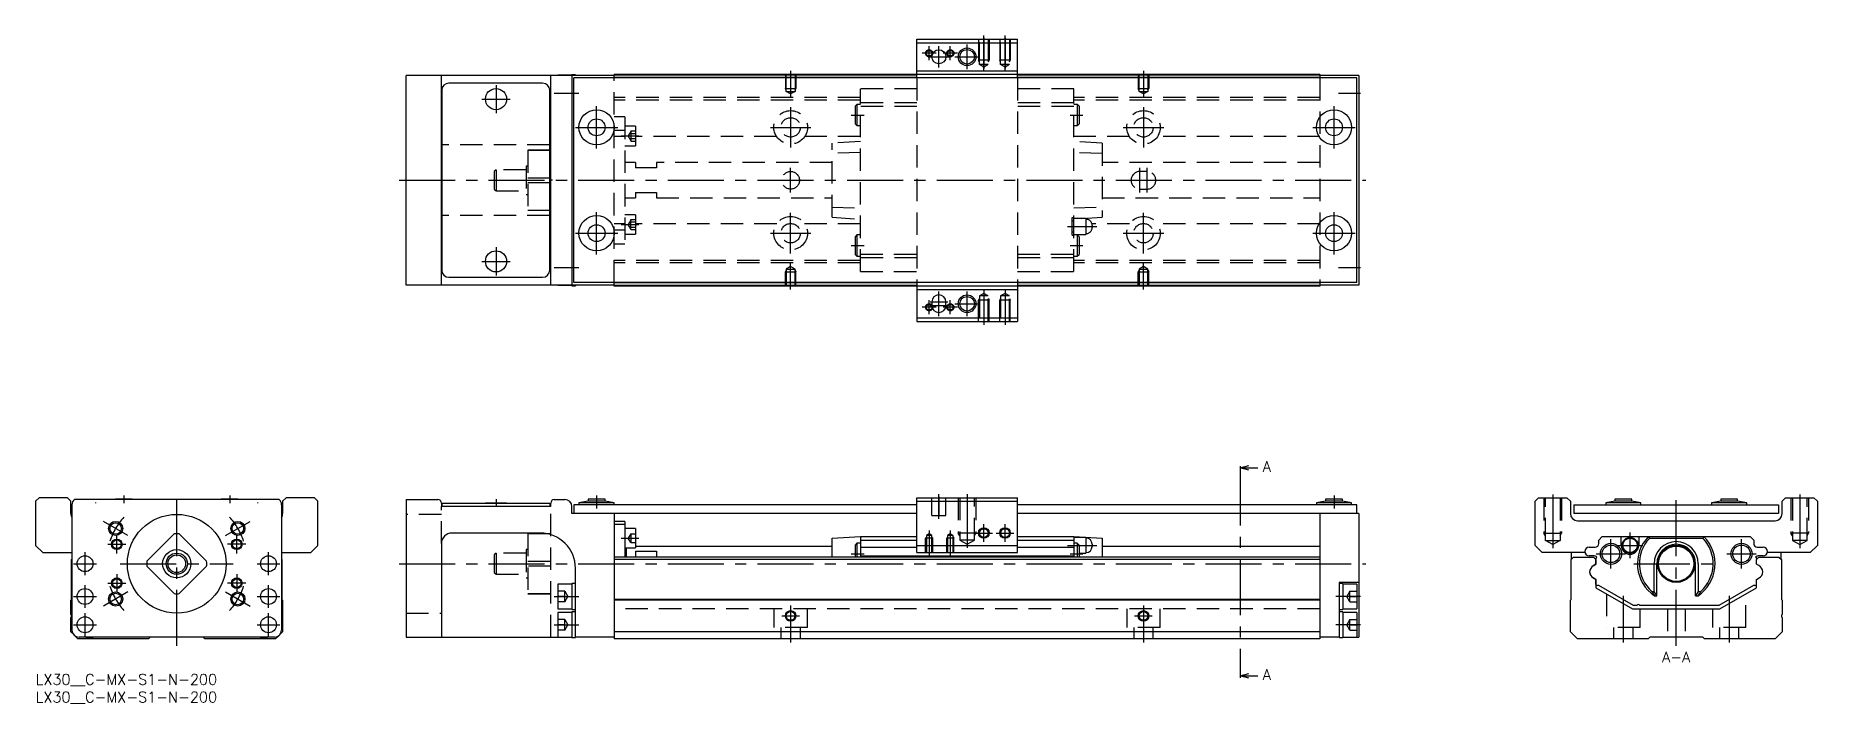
# Model space of a CAD drawing. Extents: x 0 to 505, y -8 to 181.
import ezdxf

# ---------------------------------------------------------------- set-up
doc = ezdxf.new("R2010")
doc.units = 0
doc.header["$LTSCALE"] = 0.5
doc.linetypes.add('CENTER', pattern=[50.8, 31.75, -6.35, 6.35, -6.35])
doc.linetypes.add('DASHED', pattern=[19.05, 12.7, -6.35])
for name, color, linetype in [('MSM_CENTER', 1, 'CENTER'), ('MSM_CONTINUOUS', 7, 'CONTINUOUS'), ('MSM_DASHED', 4, 'DASHED'), ('MSM_NARROW', 5, 'CONTINUOUS'), ('MSM_PART_NUMBER', 7, 'CONTINUOUS')]:
    doc.layers.add(name, color=color, linetype=linetype)
doc.styles.get("Standard").update_dxf_attribs({"font": 'txt.shx', "height": 3, "bigfont": 'bigfont.shx'})

# ---------------------------------------------------------------- blocks, each defined once
blk = doc.blocks.new('*U2')
at = {"layer": 'MSM_PART_NUMBER'}
blk.add_text('LX30__C-MX-S1-N-200', height=3, dxfattribs=at).set_placement((0, -3))
blk = doc.blocks.new('*U3')
at = {"layer": 'MSM_PART_NUMBER'}
blk.add_text('LX30__C-MX-S1-N-200', height=3, dxfattribs=at).set_placement((0, -8))

msp = doc.modelspace()

# ---------------------------------------------------------------- linework, layer by layer
at = {"layer": 'MSM_CENTER'}
for p, q in [((253.25, 174), (253.25, 178)), ((256, 172), (256, 178)), ((256, 172.9), (256, 177.1)), ((259.25, 174), (259.25, 178)), ((264, 171.5), (264, 178.5)), ((264, 172.37), (264, 177.62)), ((268.75, 171.09), (268.75, 181)), ((268.75, 180.4), (268.75, 171.69)), ((274.75, 171.09), (274.75, 181)), ((274.75, 180.4), (274.75, 171.69)), ((255.25, 176), (251.25, 176)), ((253, 175), (259, 175)), ((253.9, 175), (258.1, 175)), ((261.25, 176), (257.25, 176)), ((260.5, 175), (267.5, 175)), ((261.38, 175), (266.63, 175)), ((130.5, 167), (130.5, 159)), ((214, 171), (214, 163.49)), ((314, 171), (314, 163.49)), ((126.5, 163), (134.5, 163)), ((147, 164.7), (154, 164.7)), ((369.25, 164.7), (375.5, 164.7)), ((159, 149), (159, 161)), ((214, 160.75), (214, 149.25)), ((231.18, 158.5), (234.83, 158.5)), ((293.18, 158.5), (296.83, 158.5)), ((314, 160.75), (314, 149.25)), ((368, 149), (368, 161)), ((153, 155), (165, 155)), ((166, 152.55), (171, 152.55)), ((208.25, 155), (219.75, 155)), ((308.25, 155), (319.75, 155)), ((362, 155), (374, 155)), ((214, 136.5), (214, 143.5)), ((313, 136.5), (313, 143.5)), ((315, 136.5), (315, 143.5)), ((103, 140), (377, 140)), ((159, 119), (159, 131)), ((166, 127.44), (171, 127.44)), ((214, 119.25), (214, 130.75)), ((292.47, 126.9), (300.74, 126.9)), ((314, 119.25), (314, 130.75)), ((368, 119), (368, 131)), ((153, 125), (165, 125)), ((208.25, 125), (219.75, 125)), ((231.18, 121.5), (234.83, 121.5)), ((293.18, 121.5), (296.83, 121.5)), ((308.25, 125), (319.75, 125)), ((362, 125), (374, 125)), ((126.5, 117), (134.5, 117)), ((130.5, 121), (130.5, 113)), ((214, 109), (214, 116.51)), ((314, 109), (314, 116.51)), ((147, 115.3), (154, 115.3)), ((369.25, 115.3), (375.5, 115.3)), ((256, 101.5), (256, 108.5)), ((256, 102.4), (256, 107.6)), ((264, 101.5), (264, 108.5)), ((264, 102.37), (264, 107.62)), ((268.75, 108.91), (268.75, 99)), ((268.75, 108.31), (268.75, 99.6)), ((274.75, 108.91), (274.75, 99)), ((274.75, 108.31), (274.75, 99.6)), ((255.25, 104), (251.25, 104)), ((253.25, 102), (253.25, 106)), ((253.5, 105.5), (258.5, 105.5)), ((253.5, 104.5), (258.5, 104.5)), ((253.9, 105.5), (258.1, 105.5)), ((253.9, 104.5), (258.1, 104.5)), ((261.25, 104), (257.25, 104)), ((259.25, 102), (259.25, 106)), ((260.5, 105), (267.5, 105)), ((261.38, 105), (266.63, 105)), ((341.37, 58), (341.37, 0)), ((25, 50.6), (25, 48.5)), ((40, 8), (40, 51.5)), ((55, 50.6), (55, 48.5)), ((159, 50.6), (159, 47)), ((256, 44), (256, 51)), ((264, 51), (264, 35.81)), ((264, 50.66), (264, 36.15)), ((368, 50.6), (368, 47)), ((430, 50.93), (430, 35.74)), ((465, 8), (465, 51.5)), ((500, 50.93), (500, 35.74)), ((17, 48.61), (17, 48.49)), ((63, 48.49), (63, 48.61)), ((130.5, 49.6), (130.5, 47.49)), ((256, 50.25), (256, 44.75)), ((26.14, 39.3), (19.22, 43.3)), ((53.86, 39.3), (60.78, 43.3)), ((253.25, 40.76), (253.25, 33.5)), ((259.25, 40.76), (259.25, 33.5)), ((268.75, 37.5), (268.75, 42.5)), ((274.75, 37.5), (274.75, 42.5)), ((20.42, 36.8), (25.57, 36.8)), ((23, 34.22), (23, 39.38)), ((59.57, 36.8), (54.42, 36.8)), ((57, 34.22), (57, 39.38)), ((166, 38.55), (171, 38.55)), ((266.25, 40), (271.25, 40)), ((272.25, 40), (277.25, 40)), ((292.47, 36.5), (300.74, 36.5)), ((446.5, 29.95), (446.5, 38.25)), ((448.28, 36.5), (455.53, 36.5)), ((451.9, 32.88), (451.9, 40.13)), ((483.5, 29.95), (483.5, 38.25)), ((10.75, 31.3), (17.25, 31.3)), ((14, 28.05), (14, 34.55)), ((24, 31.3), (56, 31.3)), ((62.75, 31.3), (69.25, 31.3)), ((66, 28.05), (66, 34.55)), ((103, 31.3), (377, 31.3)), ((231.18, 34.1), (234.83, 34.1)), ((293.18, 34.1), (296.83, 34.1)), ((442.35, 34.1), (450.65, 34.1)), ((453, 31.3), (477, 31.3)), ((479.35, 34.1), (487.65, 34.1)), ((20.42, 25.8), (25.57, 25.8)), ((23, 28.38), (23, 23.23)), ((59.57, 25.8), (54.42, 25.8)), ((57, 28.38), (57, 23.23)), ((10.75, 22), (17.25, 22)), ((14, 18.75), (14, 25.25)), ((26.14, 23.3), (19.22, 19.3)), ((53.86, 23.3), (60.78, 19.3)), ((62.75, 22), (69.25, 22)), ((66, 18.75), (66, 25.25)), ((147, 22), (154, 22)), ((375.5, 22), (368.5, 22)), ((450, 22.18), (450, 9)), ((480, 22.18), (480, 9)), ((14, 10.75), (14, 17.25)), ((66, 10.75), (66, 17.25)), ((211.5, 16.5), (216.5, 16.5)), ((214, 19.5), (214, 9)), ((311.5, 16.5), (316.5, 16.5)), ((314, 19.5), (314, 9)), ((10.75, 14), (17.25, 14)), ((62.75, 14), (69.25, 14)), ((147, 14), (154, 14)), ((375.5, 14), (368.5, 14))]:
    msp.add_line(p, q, dxfattribs=at)
for start, end in [(138.5385, 161.4615), (18.5385, 41.4615), (198.5385, 221.4615), (318.5385, 341.4615)]:
    msp.add_arc((40, 31.3), 20, start, end, dxfattribs=at)
at = {"layer": 'MSM_CONTINUOUS'}
for p, q in [((249.75, 169), (249.75, 180)), ((249.75, 180), (278.25, 180)), ((249.75, 179), (278.25, 179)), ((278.25, 169), (278.25, 180)), ((105, 110.3), (105, 169.7)), ((164, 169.7), (105, 169.7)), ((115, 110.3), (115, 169.7)), ((143.7, 167.5), (117.1, 167.5)), ((146, 110.3), (146, 169.7)), ((148, 169.75), (148, 169.7)), ((152, 169.75), (148, 169.75)), ((153, 169.9), (152, 169.9)), ((152, 169.9), (152, 110.1)), ((152.5, 111), (152.5, 169)), ((374.5, 169), (152.5, 169)), ((153, 169.9), (153, 169.7)), ((164, 169), (164, 170)), ((364, 170), (164, 170)), ((249.75, 169.8), (164, 169.8)), ((249.75, 169.1), (164, 169.1)), ((249.75, 171), (278.25, 171)), ((364, 169.8), (278.25, 169.8)), ((364, 169.1), (278.25, 169.1)), ((364, 170), (364, 169)), ((375, 169.7), (364, 169.7)), ((374.5, 111), (374.5, 169)), ((375, 169.7), (375, 110.3)), ((115.1, 165.5), (115.1, 114.5)), ((145.7, 114.5), (145.7, 165.5)), ((115, 158.2), (115.1, 158.2)), ((145.7, 158.2), (146, 158.2)), ((115.1, 150), (115, 150)), ((146, 150), (145.7, 150)), ((146, 148.5), (145.7, 148.5)), ((146, 148.47), (145.7, 148.47)), ((145.7, 140.72), (146, 140.72)), ((146, 139.28), (145.7, 139.28)), ((146, 131.53), (145.7, 131.53)), ((146, 131.5), (145.7, 131.5)), ((115.1, 130), (115, 130)), ((146, 130), (145.7, 130)), ((115.1, 121.8), (115, 121.8)), ((146, 121.8), (145.7, 121.8)), ((117.1, 112.5), (143.7, 112.5)), ((164, 110.3), (105, 110.3)), ((148, 110.3), (148, 110.25)), ((148, 110.25), (152, 110.25)), ((152, 110.1), (153, 110.1)), ((374.5, 111), (152.5, 111)), ((153, 110.3), (153, 110.1)), ((164, 110), (164, 111)), ((249.75, 110.9), (164, 110.9)), ((249.75, 110.2), (164, 110.2)), ((364, 110), (164, 110)), ((249.75, 111), (249.75, 100)), ((249.75, 109), (278.25, 109)), ((278.25, 111), (278.25, 100)), ((364, 110.9), (278.25, 110.9)), ((364, 110.2), (278.25, 110.2)), ((364, 111), (364, 110)), ((375, 110.3), (364, 110.3)), ((254, 105.5), (254, 104.5)), ((258, 104.5), (258, 105.5)), ((249.75, 101), (278.25, 101)), ((249.75, 100), (278.25, 100)), ((341.37, 58.5), (343.87, 59.17)), ((341.37, 59), (341.37, 58)), ((343.87, 57.83), (341.37, 58.5)), ((341.37, 58.5), (346.38, 58.5)), ((1, 50), (0, 49)), ((0, 49), (0, 36.5)), ((9, 50), (1, 50)), ((10, 49), (9, 50)), ((10, 45.5), (10, 49)), ((10.3, 48), (10.3, 12.5)), ((69.02, 49.5), (10.98, 49.5)), ((22.6, 49.6), (22.6, 49.5)), ((27.4, 49.6), (22.6, 49.6)), ((27.4, 49.5), (27.4, 49.6)), ((52.6, 49.6), (52.6, 49.5)), ((57.4, 49.6), (52.6, 49.6)), ((57.4, 49.5), (57.4, 49.6)), ((69.7, 48), (69.7, 12.5)), ((71, 50), (70, 49)), ((70, 49), (70, 45.5)), ((79, 50), (71, 50)), ((80, 49), (79, 50)), ((80, 36.5), (80, 49)), ((105, 49.5), (105, 10.5)), ((105, 49.5), (114, 49.5)), ((115, 48.5), (115, 47.5)), ((146, 47.5), (115, 47.5)), ((115.1, 48.5), (115.1, 47.5)), ((115.1, 48.5), (145.7, 48.5)), ((127.5, 48.6), (133.5, 48.6)), ((127.5, 48.6), (127.5, 48.5)), ((133.5, 48.5), (133.5, 48.6)), ((145.7, 48.5), (145.7, 47.5)), ((146, 47.5), (146, 48.5)), ((147, 49.5), (150, 49.5)), ((152, 45.5), (152, 47.5)), ((249.75, 45.5), (152, 45.5)), ((152.5, 48), (152.5, 45.5)), ((249.75, 48), (152.5, 48)), ((156.6, 49), (154, 48.6)), ((154, 48.6), (154, 48)), ((164, 48.6), (154, 48.6)), ((156.6, 49.6), (156.6, 49)), ((161.4, 49.6), (156.6, 49.6)), ((161.4, 49), (156.6, 49)), ((161.4, 49), (161.4, 49.6)), ((164, 48.6), (161.4, 49)), ((164, 48), (164, 48.6)), ((164, 45.5), (164, 10)), ((249.75, 50), (278.25, 50)), ((249.75, 34.5), (249.75, 50)), ((249.75, 49), (278.25, 49)), ((278.25, 34.5), (278.25, 50)), ((374.5, 48), (278.25, 48)), ((375, 45.5), (278.25, 45.5)), ((365.6, 49), (363, 48.6)), ((363, 48.6), (363, 48)), ((373, 48.6), (363, 48.6)), ((364, 45.5), (364, 10)), ((365.6, 49.6), (365.6, 49)), ((370.4, 49.6), (365.6, 49.6)), ((370.4, 49), (365.6, 49)), ((370.4, 49), (370.4, 49.6)), ((373, 48.6), (370.4, 49)), ((373, 48), (373, 48.6)), ((374.5, 45.5), (374.5, 48)), ((375, 45.5), (375, 10.5)), ((425, 49), (426, 50)), ((425, 36.5), (425, 49)), ((426, 50), (434, 50)), ((434, 50), (435, 49)), ((435, 49), (435, 45.5)), ((436, 48), (494, 48)), ((436, 48), (436, 45.5)), ((494, 45.5), (436, 45.5)), ((447.6, 49), (445, 48.6)), ((445, 48.6), (445, 48)), ((455, 48.6), (445, 48.6)), ((452.4, 49.6), (447.6, 49.6)), ((447.6, 49.6), (447.6, 49)), ((452.4, 49), (447.6, 49)), ((452.4, 49), (452.4, 49.6)), ((455, 48.6), (452.4, 49)), ((455, 48), (455, 48.6)), ((477.6, 49), (475, 48.6)), ((485, 48.6), (475, 48.6)), ((475, 48.6), (475, 48)), ((482.4, 49.6), (477.6, 49.6)), ((477.6, 49.6), (477.6, 49)), ((482.4, 49), (477.6, 49)), ((482.4, 49), (482.4, 49.6)), ((485, 48.6), (482.4, 49)), ((485, 48), (485, 48.6)), ((494, 48), (494, 45.5)), ((495, 49), (496, 50)), ((495, 45.5), (495, 49)), ((496, 50), (504, 50)), ((504, 50), (505, 49)), ((505, 49), (505, 36.5)), ((167, 43.3), (164, 43.3)), ((167, 42.45), (164, 42.45)), ((167, 43.3), (167, 33.2)), ((170, 41.3), (167, 41.3)), ((170, 41.3), (170, 35.8)), ((437, 43.5), (493, 43.5)), ((0, 36.5), (2, 34.5)), ((39.28, 39.77), (31.53, 32.02)), ((48.47, 32.02), (40.72, 39.77)), ((78, 34.5), (80, 36.5)), ((115, 37), (115, 10.5)), ((143, 40), (118, 40)), ((167, 35.8), (170, 35.8)), ((167.5, 33.2), (167.5, 35.8)), ((170, 36.3), (225.75, 36.3)), ((225.75, 38.5), (233.75, 39)), ((225.75, 33.2), (225.75, 38.5)), ((232.75, 37.1), (232.25, 36.6)), ((232.25, 36.6), (232.25, 33.2)), ((233.75, 37.1), (232.75, 37.1)), ((232.75, 37.1), (232.75, 33.2)), ((233.75, 39), (249.75, 39)), ((233.75, 39), (233.75, 33.2)), ((233.75, 38), (249.75, 38)), ((233.75, 36), (249.75, 36)), ((249.75, 36.5), (278.25, 36.5)), ((278.25, 39), (294.25, 39)), ((278.25, 38), (294.25, 38)), ((278.25, 36), (294.25, 36)), ((294.25, 39), (302.25, 38.5)), ((294.25, 39), (294.25, 33.2)), ((297.7, 38.75), (294.25, 38.75)), ((295.25, 37.1), (294.25, 37.1)), ((295.75, 36.6), (295.25, 37.1)), ((295.25, 37.1), (295.25, 33.2)), ((295.75, 36.6), (295.75, 33.2)), ((297.7, 38.75), (297.7, 34.25)), ((299.45, 36.8), (299.45, 36.2)), ((302.25, 38.5), (302.25, 33.2)), ((302.25, 36.3), (364, 36.3)), ((427, 34.5), (425, 36.5)), ((440.35, 36), (442.05, 36)), ((443.05, 38), (444.05, 39)), ((443.05, 37), (443.05, 38)), ((444.05, 39), (485.95, 39)), ((449.4, 36.5), (449.4, 39)), ((454.4, 39), (454.4, 36.5)), ((457.14, 39), (457.4, 38.5)), ((457.4, 38.5), (472.6, 38.5)), ((472.6, 38.5), (472.86, 39)), ((485.95, 39), (486.95, 38)), ((486.95, 38), (486.95, 37)), ((487.95, 36), (489.65, 36)), ((505, 36.5), (503, 34.5)), ((2, 34.5), (10.3, 34.5)), ((10.2, 32.5), (10.3, 32.6)), ((10.2, 21.2), (10.2, 32.5)), ((31.53, 30.58), (39.28, 22.83)), ((40.72, 22.83), (48.47, 30.58)), ((69.7, 34.5), (78, 34.5)), ((69.7, 32.6), (69.8, 32.5)), ((69.8, 32.5), (69.8, 21.2)), ((364, 33.2), (164, 33.2)), ((364, 32.5), (164, 32.5)), ((170, 34.87), (176, 34.87)), ((170, 34.87), (170, 33.2)), ((176, 34.87), (176, 33.2)), ((233.75, 33.5), (294.25, 33.5)), ((249.75, 34.5), (278.25, 34.5)), ((295.75, 34.25), (297.7, 34.25)), ((439.13, 34.5), (427, 34.5)), ((435.2, 32.5), (435.9, 33.2)), ((435.2, 21.2), (435.2, 32.5)), ((435.3, 32.6), (435.3, 34.5)), ((435.9, 33.2), (441.55, 33.2)), ((441.75, 33.5), (440.35, 33.5)), ((442.25, 31.15), (441.5, 30.72)), ((441.55, 33.2), (442.25, 32.5)), ((441.55, 33.2), (442.25, 32.5)), ((441.6, 30.78), (442.25, 31.15)), ((442.2, 32.55), (442.2, 32.7)), ((442.25, 32.5), (442.2, 32.55)), ((442.25, 31.15), (442.25, 32.5)), ((442.25, 32.5), (442.25, 31.15)), ((458.74, 23.45), (458.74, 31.3)), ((459.5, 22.2), (459.5, 31.3)), ((470.5, 22.2), (470.5, 31.3)), ((471.26, 31.3), (471.26, 23.45)), ((487.75, 32.5), (488.45, 33.2)), ((487.75, 32.5), (488.45, 33.2)), ((487.75, 31.15), (487.75, 32.5)), ((488.4, 30.78), (487.75, 31.15)), ((487.8, 32.7), (487.8, 32.55)), ((489.65, 33.5), (488.25, 33.5)), ((488.4, 30.78), (488.49, 30.73)), ((488.45, 33.2), (494.1, 33.2)), ((503, 34.5), (490.87, 34.5)), ((494.1, 33.2), (494.8, 32.5)), ((494.7, 32.6), (494.7, 34.5)), ((494.8, 32.5), (494.8, 21.2)), ((152, 25.5), (148, 25.5)), ((148, 25.5), (148, 18.5)), ((153, 25.65), (152, 25.65)), ((152, 25.65), (152, 18.35)), ((153, 10.35), (153, 30)), ((375, 26), (369.5, 26)), ((369.5, 26), (369.5, 10.35)), ((370.5, 25.65), (369.5, 25.65)), ((370.5, 25.65), (370.5, 18.35)), ((374.5, 25.5), (370.5, 25.5)), ((374.5, 25.5), (374.5, 18.5)), ((442.25, 26.85), (441.5, 27.28)), ((441.6, 27.22), (442.25, 26.85)), ((442.25, 25.45), (442.25, 26.85)), ((442.25, 26.85), (442.25, 24.5)), ((487.75, 26.85), (488.5, 27.28)), ((487.75, 24.5), (487.75, 26.85)), ((10, 21), (10.2, 21.2)), ((10, 16.9), (10, 21)), ((69.8, 21.2), (70, 21)), ((70, 21), (70, 12)), ((364, 21.2), (164, 21.2)), ((364, 21), (164, 21)), ((435, 21), (435.2, 21.2)), ((435, 12), (435, 21)), ((442.25, 24.5), (452.64, 18.5)), ((443.1, 25.16), (442.7, 25.16)), ((452.91, 19.5), (443.1, 25.16)), ((458.07, 23.45), (458.74, 23.45)), ((459.5, 22.2), (458.74, 23.45)), ((458.82, 22.2), (459.5, 22.2)), ((471.26, 23.45), (470.5, 22.2)), ((470.5, 22.2), (471.18, 22.2)), ((471.26, 23.45), (471.93, 23.45)), ((486.9, 25.16), (477.09, 19.5)), ((477.36, 18.5), (487.75, 24.5)), ((487.3, 25.16), (486.9, 25.16)), ((494.8, 21.2), (495, 21)), ((495, 21), (495, 16.9)), ((10, 12), (10, 16.1)), ((148, 18.5), (152, 18.5)), ((152, 17.5), (148, 17.5)), ((148, 17.5), (148, 10.5)), ((152, 18.35), (153, 18.35)), ((153, 17.65), (152, 17.65)), ((152, 17.65), (152, 10.35)), ((369.5, 18.35), (370.5, 18.35)), ((370.5, 17.65), (369.5, 17.65)), ((370.5, 18.5), (374.5, 18.5)), ((370.5, 17.65), (370.5, 10.35)), ((374.5, 17.5), (370.5, 17.5)), ((374.5, 17.5), (374.5, 10.5)), ((452.64, 18.5), (477.36, 18.5)), ((453.85, 19.5), (452.91, 19.5)), ((477.09, 19.5), (454.65, 19.5)), ((495, 16.1), (495, 12)), ((10.7, 11.3), (10, 12)), ((12, 10), (11.1, 10.9)), ((67.7, 10.5), (12.3, 10.5)), ((32.5, 10.5), (32, 10)), ((48, 10), (47.5, 10.5)), ((68.9, 10.9), (68, 10)), ((70, 12), (69.3, 11.3)), ((105, 10.5), (152, 10.5)), ((152, 10.35), (153, 10.35)), ((164, 10.5), (153, 10.5)), ((364, 12), (164, 12)), ((369.5, 10.5), (364, 10.5)), ((369.5, 10.35), (370.5, 10.35)), ((370.5, 10.5), (375, 10.5)), ((437, 10), (435, 12)), ((457.5, 10.5), (457, 10)), ((472.5, 10.5), (457.5, 10.5)), ((473, 10), (472.5, 10.5)), ((495, 12), (493, 10)), ((32, 10), (12, 10)), ((68, 10), (48, 10)), ((364, 10), (164, 10)), ((457, 10), (437, 10)), ((493, 10), (473, 10)), ((341.37, -0.5), (343.87, 0.17)), ((341.37, 0), (341.37, -1)), ((343.87, -1.17), (341.37, -0.5)), ((341.37, -0.5), (346.38, -0.5))]:
    msp.add_line(p, q, dxfattribs=at)
for centre, radius in [((256, 175), 2), ((264, 175), 2.07), ((130.5, 163), 3), ((159, 155), 5), ((159, 155), 2.4), ((368, 155), 5), ((368, 155), 2.4), ((159, 125), 5), ((159, 125), 2.4), ((368, 125), 5), ((368, 125), 2.4), ((130.5, 117), 3), ((264, 105), 2.07), ((22.68, 41.3), 1.62), ((40, 31.3), 14), ((57.32, 41.3), 1.62), ((268.75, 40), 1.23), ((274.75, 40), 1.23), ((23, 36.8), 1.23), ((57, 36.8), 1.23), ((446.5, 34.1), 3), ((446.5, 34.1), 2.5), ((451.9, 36.5), 2.25), ((451.9, 36.5), 2.05), ((465, 31.3), 5.3), ((465, 31.3), 5), ((483.5, 34.1), 3), ((483.5, 34.1), 2.5), ((14, 31.3), 2.25), ((40, 31.3), 4), ((40, 31.3), 3), ((40, 31.3), 2.5), ((66, 31.3), 2.25), ((23, 25.8), 1.23), ((57, 25.8), 1.23), ((14, 22), 2.25), ((22.68, 21.3), 1.62), ((57.32, 21.3), 1.62), ((66, 22), 2.25), ((14, 14), 2.25), ((66, 14), 2.25), ((214, 16.5), 1.23), ((314, 16.5), 1.23)]:
    msp.add_circle(centre, radius, dxfattribs=at)
for centre, radius, start, end in [((117.1, 165.5), 2, 90, 180), ((143.7, 165.5), 2, 0, 90), ((117.1, 114.5), 2, 180, 270), ((143.7, 114.5), 2, 270, 0), ((256, 105.5), 2, 0, 180), ((256, 104.5), 2, 180, 0), ((12, 45.5), 2, 180, 211.7883), ((12.3, 48), 2, 131.4096, 180), ((67.7, 48), 2, 0, 48.5904), ((68, 45.5), 2, 328.2117, 0), ((114, 48.5), 1, 0, 90), ((147, 48.5), 1, 90, 180), ((150, 47.5), 2, 0, 90), ((437, 45.5), 2, 180, 270), ((493, 45.5), 2, 270, 0), ((40, 31.3), 8.5, 85.1192, 94.8808), ((118, 37), 3, 90, 180), ((143, 30), 10, 0, 90), ((297.7, 36.8), 1.75, 0, 90), ((297.7, 36.2), 1.75, 270, 0), ((440.35, 34.75), 1.25, 90, 270), ((442.05, 37), 1, 270, 0), ((451.9, 36.5), 2.5, 180, 0), ((465, 31.3), 11, 135.573, 235.8196), ((465, 31.3), 10.47, 136.5713, 228.5552), ((465, 31.3), 6.26, 0, 180), ((465, 31.3), 5.5, 0, 180), ((465, 31.3), 11, 304.1804, 44.427), ((465, 31.3), 10.47, 311.4448, 43.4287), ((487.95, 37), 1, 180, 270), ((489.65, 34.75), 1.25, 270, 90), ((40, 31.3), 8.5, 175.1192, 184.8808), ((40, 31.3), 8.5, 355.1192, 4.8808), ((442.65, 28.85), 2.2, 121.4553, 176.019), ((442.65, 28.85), 2.2, 121.3887, 134.5331), ((441.75, 32.5), 1, 41.234, 90), ((442.7, 32.7), 0.5, 113.3254, 180), ((488.25, 32.5), 1, 90, 138.766), ((487.3, 32.7), 0.5, 0, 66.6746), ((487.35, 28.85), 2.2, 3.981, 61.4552), ((442.65, 29.15), 2.2, 183.981, 238.5447), ((442.65, 29.15), 2.2, 183.981, 241.4552), ((442.7, 25.66), 0.5, 205.8419, 270), ((487.3, 25.66), 0.5, 270, 334.1581), ((487.35, 29.15), 2.2, 301.4553, 356.019), ((40, 31.3), 8.5, 265.1192, 274.8808), ((466, 27.35), 8.83, 206.1475, 215.6253), ((464, 27.35), 8.84, 324.3755, 333.8517), ((9.7, 16.5), 0.5, 306.8699, 53.1301), ((454.25, 19.2), 0.5, 36.8699, 143.1301), ((495.3, 16.5), 0.5, 126.8699, 233.1301), ((12.3, 12.5), 2, 180, 270), ((15.3, 14), 3.65, 253.517, 286.483), ((64.7, 14), 3.65, 253.517, 286.483), ((67.7, 12.5), 2, 270, 0)]:
    msp.add_arc(centre, radius, start, end, dxfattribs=at)
at = {"layer": 'MSM_DASHED'}
for p, q in [((267.25, 180), (267.25, 174)), ((267.52, 172.8), (267.52, 180)), ((269.98, 180), (269.98, 172.8)), ((270.25, 180), (270.25, 174)), ((273.25, 180), (273.25, 174)), ((273.52, 172.8), (273.52, 180)), ((275.98, 180), (275.98, 172.8)), ((276.25, 180), (276.25, 174)), ((270.25, 174), (267.25, 174)), ((267.52, 173.53), (267.25, 174)), ((269.98, 172.8), (267.52, 172.8)), ((268.75, 172.09), (267.52, 172.8)), ((269.98, 172.8), (268.75, 172.09)), ((269.98, 173.53), (270.25, 174)), ((276.25, 174), (273.25, 174)), ((273.52, 173.53), (273.25, 174)), ((275.98, 172.8), (273.52, 172.8)), ((274.75, 172.09), (273.52, 172.8)), ((275.98, 172.8), (274.75, 172.09)), ((275.98, 173.53), (276.25, 174)), ((164, 111), (164, 169)), ((212.5, 170), (212.5, 166)), ((212.77, 165.2), (212.77, 170)), ((215.23, 170), (215.23, 165.2)), ((215.5, 170), (215.5, 166)), ((249.75, 169), (249.75, 111)), ((278.25, 169), (278.25, 111)), ((312.5, 170), (312.5, 166)), ((312.77, 165.2), (312.77, 170)), ((315.23, 170), (315.23, 165.2)), ((315.5, 170), (315.5, 166)), ((364, 169), (364, 111)), ((233.75, 163.45), (164, 163.45)), ((233.75, 162.75), (164, 162.75)), ((212.77, 165.53), (212.5, 166)), ((212.5, 166), (215.5, 166)), ((212.77, 165.2), (215.23, 165.2)), ((214, 164.49), (212.77, 165.2)), ((215.23, 165.2), (214, 164.49)), ((215.23, 165.53), (215.5, 166)), ((249.75, 165.9), (233.75, 165.9)), ((233.75, 114.1), (233.75, 165.9)), ((249.75, 161.95), (233.75, 161.95)), ((294.25, 165.9), (278.25, 165.9)), ((294.25, 161.95), (278.25, 161.95)), ((294.25, 114.1), (294.25, 165.9)), ((364, 163.45), (294.25, 163.45)), ((364, 162.75), (294.25, 162.75)), ((312.77, 165.53), (312.5, 166)), ((312.5, 166), (315.5, 166)), ((312.77, 165.2), (315.23, 165.2)), ((314, 164.49), (312.77, 165.2)), ((315.23, 165.2), (314, 164.49)), ((315.23, 165.53), (315.5, 166)), ((167, 158), (164, 158)), ((167, 158), (167, 122)), ((232.75, 161.5), (232.25, 161)), ((232.25, 161), (232.25, 156)), ((233.75, 161.5), (232.75, 161.5)), ((232.75, 161.5), (232.75, 155.5)), ((249.75, 160.95), (233.75, 160.95)), ((294.25, 160.95), (278.25, 160.95)), ((295.25, 161.5), (294.25, 161.5)), ((295.75, 161), (295.25, 161.5)), ((295.25, 161.5), (295.25, 155.5)), ((295.75, 161), (295.75, 156)), ((167, 154.13), (164, 154.13)), ((167, 152.38), (164, 152.38)), ((170, 155.3), (167, 155.3)), ((168.7, 153.8), (167.98, 152.55)), ((168.7, 151.3), (167.98, 152.55)), ((168.7, 154), (170, 154)), ((168.7, 154), (168.7, 151.11)), ((168.7, 153.28), (170, 153.28)), ((168.7, 151.83), (170, 151.83)), ((170, 155.3), (170, 149.8)), ((210.05, 152.36), (170, 152.36)), ((233.75, 152.36), (217.95, 152.36)), ((232.25, 156), (232.75, 155.5)), ((232.75, 155.5), (233.75, 155.5)), ((294.25, 155.5), (295.25, 155.5)), ((310.05, 152.36), (294.25, 152.36)), ((295.25, 155.5), (295.75, 156)), ((364, 152.36), (317.95, 152.36)), ((145.7, 150), (115.1, 150)), ((139.5, 148.5), (139.5, 131.5)), ((145.7, 148.5), (139.5, 148.5)), ((145.7, 148.47), (139.5, 148.47)), ((167, 149.8), (170, 149.8)), ((168.7, 151.11), (170, 151.11)), ((233.75, 151), (225.75, 150.47)), ((225.75, 129.53), (225.75, 150.47)), ((233.75, 147.86), (225.75, 147.6)), ((302.25, 150.47), (294.25, 151)), ((302.25, 147.6), (294.25, 147.86)), ((302.25, 150.47), (302.25, 129.53)), ((130.5, 143), (130, 142.5)), ((130, 142.5), (130, 137.5)), ((130.5, 143), (130.5, 137)), ((139, 143), (130.5, 143)), ((139, 144), (139, 136)), ((139.5, 144), (139, 144)), ((170, 145), (167, 145)), ((170, 145), (170, 143.5)), ((176, 143.5), (170, 143.5)), ((176, 145), (176, 143.5)), ((225.75, 145), (176, 145)), ((364, 145), (302.25, 145)), ((315, 142.5), (313, 142.5)), ((130, 137.5), (130.5, 137)), ((130.5, 137), (139, 137)), ((139.5, 140.72), (145.7, 140.72)), ((145.7, 139.28), (139.5, 139.28)), ((146.5, 140), (146, 140)), ((170, 136.5), (176, 136.5)), ((170, 136.5), (170, 135)), ((176, 136.5), (176, 135)), ((313, 137.5), (315, 137.5)), ((139, 136), (139.5, 136)), ((139.5, 131.53), (145.7, 131.53)), ((139.5, 131.5), (145.7, 131.5)), ((167, 135), (170, 135)), ((176, 135), (225.75, 135)), ((225.75, 132.4), (233.75, 132.14)), ((294.25, 132.14), (302.25, 132.4)), ((302.25, 135), (364, 135)), ((145.7, 130), (115.1, 130)), ((167, 127.62), (164, 127.62)), ((170, 130.19), (167, 130.19)), ((168.7, 128.69), (167.98, 127.44)), ((168.7, 126.19), (167.98, 127.44)), ((168.7, 128.89), (170, 128.89)), ((168.7, 126), (168.7, 128.89)), ((168.7, 128.17), (170, 128.17)), ((168.7, 126.72), (170, 126.72)), ((170, 130.19), (170, 124.69)), ((210.05, 127.64), (170, 127.64)), ((233.75, 127.64), (217.95, 127.64)), ((225.75, 129.53), (233.75, 129)), ((293.75, 129.4), (294.25, 129.4)), ((293.75, 124.4), (293.75, 129.4)), ((294.25, 128.4), (293.75, 128.4)), ((297.7, 129.15), (294.25, 129.15)), ((296.51, 129.15), (302.25, 129.53)), ((297.7, 129.15), (297.7, 124.65)), ((310.05, 127.64), (299.39, 127.64)), ((299.45, 127.2), (299.45, 126.6)), ((364, 127.64), (317.95, 127.64)), ((167, 125.87), (164, 125.87)), ((164, 122), (167, 122)), ((167, 124.69), (170, 124.69)), ((168.7, 126), (170, 126)), ((232.75, 124.5), (232.25, 124)), ((232.25, 124), (232.25, 119)), ((232.75, 124.5), (232.75, 118.5)), ((233.75, 124.5), (232.75, 124.5)), ((293.75, 125.4), (294.25, 125.4)), ((293.75, 124.4), (294.25, 124.4)), ((294.25, 124.65), (297.7, 124.65)), ((295.25, 124.5), (294.25, 124.5)), ((295.25, 124.5), (295.25, 118.5)), ((295.75, 124), (295.25, 124.5)), ((295.75, 124), (295.75, 119)), ((233.75, 117.25), (164, 117.25)), ((233.75, 116.55), (164, 116.55)), ((232.25, 119), (232.75, 118.5)), ((232.75, 118.5), (233.75, 118.5)), ((233.75, 119.05), (249.75, 119.05)), ((249.75, 118.05), (233.75, 118.05)), ((278.25, 119.05), (294.25, 119.05)), ((294.25, 118.05), (278.25, 118.05)), ((294.25, 118.5), (295.25, 118.5)), ((364, 117.25), (294.25, 117.25)), ((364, 116.55), (294.25, 116.55)), ((295.25, 118.5), (295.75, 119)), ((212.77, 114.47), (212.5, 114)), ((212.5, 110), (212.5, 114)), ((212.5, 114), (215.5, 114)), ((214, 115.51), (212.77, 114.8)), ((212.77, 114.8), (212.77, 110)), ((212.77, 114.8), (215.23, 114.8)), ((215.23, 114.8), (214, 115.51)), ((215.23, 110), (215.23, 114.8)), ((215.23, 114.47), (215.5, 114)), ((215.5, 110), (215.5, 114)), ((233.75, 114.1), (249.75, 114.1)), ((278.25, 114.1), (294.25, 114.1)), ((312.77, 114.47), (312.5, 114)), ((312.5, 110), (312.5, 114)), ((312.5, 114), (315.5, 114)), ((314, 115.51), (312.77, 114.8)), ((312.77, 114.8), (312.77, 110)), ((312.77, 114.8), (315.23, 114.8)), ((315.23, 114.8), (314, 115.51)), ((315.23, 110), (315.23, 114.8)), ((315.23, 114.47), (315.5, 114)), ((315.5, 110), (315.5, 114)), ((267.52, 106.47), (267.25, 106)), ((268.75, 107.91), (267.52, 107.2)), ((269.98, 107.2), (267.52, 107.2)), ((267.52, 107.2), (267.52, 100)), ((269.98, 107.2), (268.75, 107.91)), ((269.98, 100), (269.98, 107.2)), ((269.98, 106.47), (270.25, 106)), ((273.52, 106.47), (273.25, 106)), ((274.75, 107.91), (273.52, 107.2)), ((275.98, 107.2), (273.52, 107.2)), ((273.52, 107.2), (273.52, 100)), ((275.98, 107.2), (274.75, 107.91)), ((275.98, 100), (275.98, 107.2)), ((275.98, 106.47), (276.25, 106)), ((270.25, 106), (267.25, 106)), ((267.25, 100), (267.25, 106)), ((270.25, 100), (270.25, 106)), ((276.25, 106), (273.25, 106)), ((273.25, 100), (273.25, 106)), ((276.25, 100), (276.25, 106)), ((115, 37), (115, 47.5)), ((146, 10.5), (146, 47.5)), ((254, 45), (254, 50)), ((258, 45), (258, 50)), ((261.5, 50), (261.5, 40)), ((261.93, 50), (261.93, 38)), ((266.07, 38), (266.07, 50)), ((266.5, 50), (266.5, 40)), ((427.5, 49.93), (427.5, 39.93)), ((427.93, 37.93), (427.93, 49.93)), ((432.07, 49.93), (432.07, 37.93)), ((432.5, 49.93), (432.5, 39.93)), ((497.5, 49.93), (497.5, 39.93)), ((497.93, 49.93), (497.93, 37.93)), ((502.07, 37.93), (502.07, 49.93)), ((502.5, 49.93), (502.5, 39.93)), ((115, 45.3), (105, 45.3)), ((254, 45), (258, 45)), ((139.5, 39.8), (139.5, 22.8)), ((146, 39.8), (139.5, 39.8)), ((146, 39.77), (139.5, 39.77)), ((168.7, 39.8), (167.98, 38.55)), ((168.7, 37.3), (167.98, 38.55)), ((168.7, 39.8), (170, 39.8)), ((168.7, 39.8), (168.7, 37.3)), ((168.7, 38.55), (170, 38.55)), ((168.7, 37.3), (170, 37.3)), ((252.47, 38.87), (252.25, 38.5)), ((254.25, 38.5), (252.25, 38.5)), ((252.25, 34.5), (252.25, 38.5)), ((253.25, 39.76), (252.47, 39.31)), ((254.03, 39.31), (252.47, 39.31)), ((252.47, 39.31), (252.47, 34.5)), ((254.03, 39.31), (253.25, 39.76)), ((254.03, 34.5), (254.03, 39.31)), ((254.03, 38.87), (254.25, 38.5)), ((254.25, 34.5), (254.25, 38.5)), ((258.47, 38.87), (258.25, 38.5)), ((260.25, 38.5), (258.25, 38.5)), ((258.25, 34.5), (258.25, 38.5)), ((259.25, 39.76), (258.47, 39.31)), ((260.03, 39.31), (258.47, 39.31)), ((258.47, 39.31), (258.47, 34.5)), ((260.03, 39.31), (259.25, 39.76)), ((260.03, 34.5), (260.03, 39.31)), ((260.03, 38.87), (260.25, 38.5)), ((260.25, 34.5), (260.25, 38.5)), ((266.5, 40), (261.5, 40)), ((261.93, 39.25), (261.5, 40)), ((266.07, 38), (261.93, 38)), ((261.93, 38), (264, 36.81)), ((264, 36.81), (266.07, 38)), ((266.07, 39.25), (266.5, 40)), ((427.5, 39.93), (432.5, 39.93)), ((427.93, 39.18), (427.5, 39.93)), ((430, 36.74), (427.93, 37.93)), ((427.93, 37.93), (432.07, 37.93)), ((432.07, 37.93), (430, 36.74)), ((432.07, 39.18), (432.5, 39.93)), ((502.5, 39.93), (497.5, 39.93)), ((497.93, 39.18), (497.5, 39.93)), ((497.93, 37.93), (500, 36.74)), ((502.07, 37.93), (497.93, 37.93)), ((500, 36.74), (502.07, 37.93)), ((502.07, 39.18), (502.5, 39.93)), ((130.5, 34.3), (130, 33.8)), ((130, 33.8), (130, 28.8)), ((130.5, 34.3), (130.5, 28.3)), ((139, 34.3), (130.5, 34.3)), ((139, 35.3), (139, 27.3)), ((139.5, 35.3), (139, 35.3)), ((139.5, 32.02), (146, 32.02)), ((146, 30.58), (139.5, 30.58)), ((130, 28.8), (130.5, 28.3)), ((130.5, 28.3), (139, 28.3)), ((139, 27.3), (139.5, 27.3)), ((139.5, 22.83), (146, 22.83)), ((139.5, 22.8), (146, 22.8)), ((150, 23.5), (148, 23.5)), ((150, 22), (148, 22)), ((150, 20.5), (148, 20.5)), ((150, 20.5), (150, 23.5)), ((150, 23.5), (150.87, 22)), ((150, 20.5), (150.87, 22)), ((372.5, 23.5), (371.63, 22)), ((372.5, 20.5), (371.63, 22)), ((372.5, 20.5), (372.5, 23.5)), ((372.5, 23.5), (374.5, 23.5)), ((372.5, 22), (374.5, 22)), ((372.5, 20.5), (374.5, 20.5)), ((445.25, 22.77), (445.25, 13.2)), ((484.75, 13.2), (484.75, 22.77)), ((105, 17.3), (115, 17.3)), ((150, 15.5), (148, 15.5)), ((150, 12.5), (150, 15.5)), ((150, 15.5), (150.87, 14)), ((364, 18.5), (164, 18.5)), ((209.25, 18.5), (209.25, 13.2)), ((218.75, 13.2), (218.75, 18.5)), ((309.25, 18.5), (309.25, 13.2)), ((318.75, 13.2), (318.75, 18.5)), ((372.5, 15.5), (371.63, 14)), ((372.5, 12.5), (372.5, 15.5)), ((372.5, 15.5), (374.5, 15.5)), ((454.75, 13.2), (454.75, 18.5)), ((462.5, 18.5), (462.5, 10.5)), ((467.5, 18.5), (467.5, 10.5)), ((475.25, 18.5), (475.25, 13.2)), ((150, 14), (148, 14)), ((150, 12.5), (148, 12.5)), ((150, 12.5), (150.87, 14)), ((218.75, 13.2), (209.25, 13.2)), ((211.25, 13.2), (211.25, 10)), ((216.75, 10), (216.75, 13.2)), ((318.75, 13.2), (309.25, 13.2)), ((311.25, 13.2), (311.25, 10)), ((316.75, 10), (316.75, 13.2)), ((372.5, 12.5), (371.63, 14)), ((372.5, 14), (374.5, 14)), ((372.5, 12.5), (374.5, 12.5)), ((454.75, 13.2), (445.25, 13.2)), ((447.25, 13.2), (447.25, 10)), ((452.75, 10), (452.75, 13.2)), ((484.75, 13.2), (475.25, 13.2)), ((477.25, 13.2), (477.25, 10)), ((482.75, 10), (482.75, 13.2))]:
    msp.add_line(p, q, dxfattribs=at)
for centre, radius in [((253.25, 176), 1), ((253.25, 176), 0.784), ((259.25, 176), 1), ((259.25, 176), 0.784), ((214, 155), 4.75), ((214, 155), 2.75), ((314, 155), 4.75), ((314, 155), 2.75), ((214, 140), 2.5), ((214, 125), 4.75), ((214, 125), 2.75), ((314, 125), 4.75), ((314, 125), 2.75), ((253.25, 104), 1), ((253.25, 104), 0.784), ((259.25, 104), 1), ((259.25, 104), 0.784)]:
    msp.add_circle(centre, radius, dxfattribs=at)
for centre, radius, start, end in [((313, 140), 2.5, 90, 270), ((315, 140), 2.5, 270, 90), ((297.7, 127.2), 1.75, 0, 90), ((297.7, 126.6), 1.75, 270, 0)]:
    msp.add_arc(centre, radius, start, end, dxfattribs=at)
at = {"layer": 'MSM_NARROW'}
for centre, radius in [((264, 175), 2.5), ((264, 105), 2.5), ((22.68, 41.3), 2), ((57.32, 41.3), 2), ((268.75, 40), 1.5), ((274.75, 40), 1.5), ((23, 36.8), 1.5), ((57, 36.8), 1.5), ((23, 25.8), 1.5), ((57, 25.8), 1.5), ((22.68, 21.3), 2), ((57.32, 21.3), 2), ((214, 16.5), 1.5), ((314, 16.5), 1.5)]:
    msp.add_circle(centre, radius, dxfattribs=at)

# ---------------------------------------------------------------- block references
at = {"layer": 'MSM_CONTINUOUS'}
for name in ['*U2', '*U3']:
    msp.add_blockref(name, (0, 0), dxfattribs=at)

# ---------------------------------------------------------------- texts
at = {"layer": 'MSM_PART_NUMBER'}
for s, p in [('A', (347.79, 57.37)), ('A-A', (461.01, 3.36)), ('A', (347.79, -1.63))]:
    msp.add_text(s, height=3, dxfattribs=at).set_placement(p)

doc.saveas('drawing.dxf')
